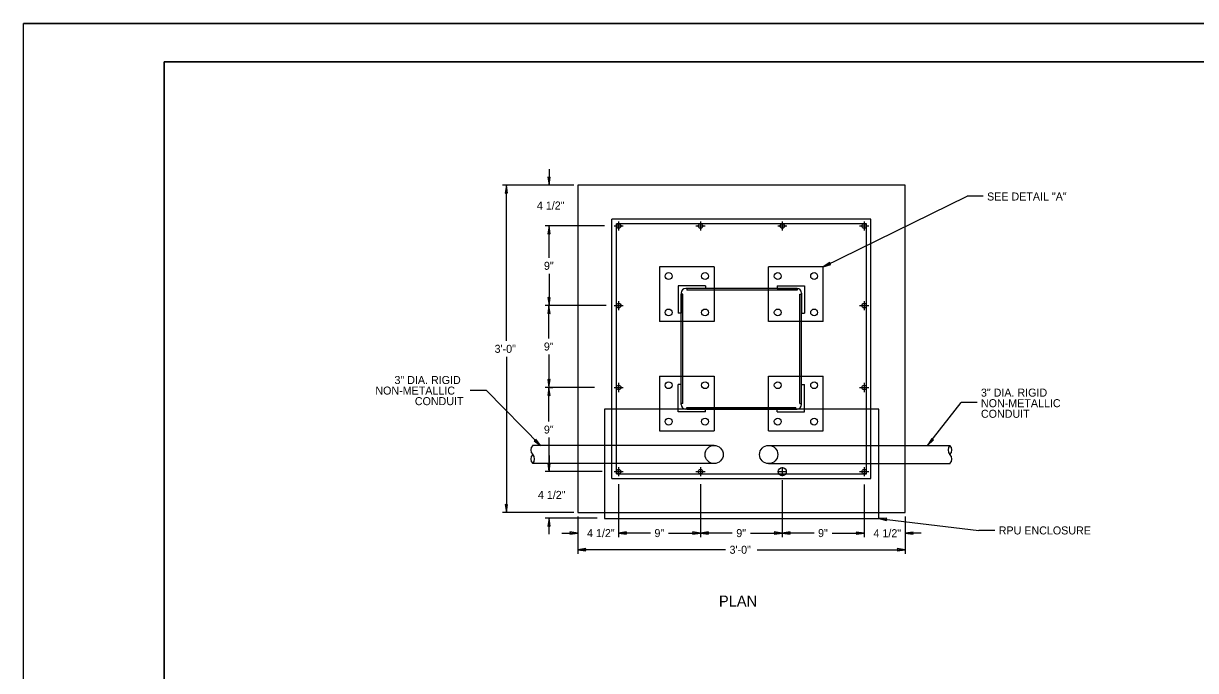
# Model space of a CAD drawing. Extents: x 507280 to 704973, y 495600 to 704964.
# Drawn here: x 507279.7 to 507738.9, y 496007.1 to 496260.5 of the extents above; entities that cross this region are included whole.
import ezdxf

# ---------------------------------------------------------------- set-up
doc = ezdxf.new("R2010")
doc.units = 0
doc.layers.add('1', color=7, linetype='Continuous')
doc.layers.add('41', color=7, linetype='Continuous')

msp = doc.modelspace()

# ---------------------------------------------------------------- linework, layer by layer
at = {"layer": '1'}
for p, q in [((508327.9, 496260.45), (507279.72, 496260.45)), ((507334.9, 496245.45), (507334.9, 495615.45)), ((508324.9, 496245.45), (507334.9, 496245.45)), ((507485.63, 496203.45), (507485.63, 496197.18)), ((507495.3, 496197.18), (507467.37, 496197.18)), ((507468.93, 496136.19), (507468.93, 496197.18)), ((507495.3, 496197.18), (507484.07, 496197.18)), ((507625.11, 496197.18), (507496.86, 496197.18)), ((507496.86, 496197.18), (507496.86, 496068.93)), ((507593.05, 496165.12), (507649.4, 496192.87)), ((507625.11, 496068.93), (507625.11, 496197.18)), ((507655.67, 496192.87), (507649.4, 496192.87)), ((507510.22, 496082.29), (507510.22, 496183.82)), ((507611.75, 496183.82), (507510.22, 496183.82)), ((507611.75, 496082.29), (507611.75, 496183.82)), ((507494.12, 496181.16), (507484.07, 496181.16)), ((507507.31, 496181.16), (507484.07, 496181.16)), ((507485.63, 496174.89), (507485.63, 496181.16)), ((507485.63, 496168.71), (507485.63, 496181.16)), ((507511.11, 496181.15), (507514.67, 496181.15)), ((507512, 496084.07), (507512, 496182.04)), ((507609.97, 496182.04), (507512, 496182.04)), ((507512.89, 496182.93), (507512.89, 496179.37)), ((507543.17, 496181.15), (507546.74, 496181.15)), ((507544.95, 496182.93), (507544.95, 496179.37)), ((507575.23, 496181.15), (507578.8, 496181.15)), ((507577.02, 496182.93), (507577.02, 496179.37)), ((507607.3, 496181.15), (507610.86, 496181.15)), ((507609.08, 496182.93), (507609.08, 496179.37)), ((507609.97, 496084.07), (507609.97, 496182.04)), ((507485.63, 496162.44), (507485.63, 496149.98)), ((507550.3, 496165.12), (507528.92, 496165.12)), ((507528.92, 496165.12), (507528.92, 496143.74)), ((507550.3, 496165.12), (507550.3, 496143.74)), ((507571.67, 496143.74), (507571.67, 496165.12)), ((507593.05, 496165.12), (507571.67, 496165.12)), ((507593.05, 496143.74), (507593.05, 496165.12)), ((507536.27, 496157.77), (507536.27, 496147.08)), ((507546.96, 496157.77), (507536.27, 496157.77)), ((507546.96, 496156.66), (507539.16, 496156.66)), ((507582.8, 496156.66), (507539.61, 496156.66)), ((507539.61, 496156.66), (507539.61, 496155.99)), ((507546.96, 496157.77), (507546.96, 496156.66)), ((507575.01, 496157.77), (507585.7, 496157.77)), ((507575.01, 496157.77), (507575.01, 496156.66)), ((507575.01, 496156.66), (507582.8, 496156.66)), ((507582.8, 496156.66), (507582.8, 496155.99)), ((507585.7, 496157.77), (507585.7, 496147.08)), ((507512.89, 496151.76), (507512.89, 496148.19)), ((507537.38, 496154.88), (507537.38, 496147.08)), ((507537.38, 496111.68), (507537.38, 496154.43)), ((507538.05, 496154.43), (507537.38, 496154.43)), ((507538.05, 496111.68), (507538.05, 496154.43)), ((507582.8, 496155.99), (507539.61, 496155.99)), ((507583.92, 496111.68), (507583.92, 496154.43)), ((507583.92, 496154.43), (507584.59, 496154.43)), ((507584.59, 496154.88), (507584.59, 496147.08)), ((507584.59, 496111.68), (507584.59, 496154.43)), ((507609.08, 496151.76), (507609.08, 496148.19)), ((507503.43, 496149.99), (507484.05, 496149.99)), ((507507.98, 496149.98), (507484.07, 496149.98)), ((507485.61, 496137.09), (507485.61, 496149.99)), ((507511.11, 496149.98), (507514.67, 496149.98)), ((507537.38, 496147.08), (507536.27, 496147.08)), ((507584.59, 496147.08), (507585.7, 496147.08)), ((507607.3, 496149.98), (507610.86, 496149.98)), ((507550.3, 496143.74), (507528.92, 496143.74)), ((507593.05, 496143.74), (507571.67, 496143.74)), ((507468.93, 496129.92), (507468.93, 496068.93)), ((507485.61, 496130.82), (507485.61, 496117.92)), ((507512.89, 496119.7), (507512.89, 496116.13)), ((507528.92, 496122.37), (507550.3, 496122.37)), ((507528.92, 496122.37), (507528.92, 496100.99)), ((507550.3, 496122.37), (507550.3, 496100.99)), ((507571.67, 496100.99), (507571.67, 496122.37)), ((507571.67, 496122.37), (507593.05, 496122.37)), ((507593.05, 496100.99), (507593.05, 496122.37)), ((507609.08, 496119.7), (507609.08, 496116.13)), ((507454.69, 496116.92), (507460.96, 496116.92)), ((507482.3, 496095.14), (507460.96, 496116.92)), ((507503.43, 496117.92), (507484.05, 496117.92)), ((507485.61, 496104.58), (507485.61, 496117.92)), ((507486.07, 496117.92), (507487.18, 496117.92)), ((507511.11, 496117.91), (507514.67, 496117.91)), ((507536.27, 496108.34), (507536.27, 496119.03)), ((507537.38, 496119.03), (507536.27, 496119.03)), ((507537.38, 496111.24), (507537.38, 496119.03)), ((507584.59, 496119.03), (507585.7, 496119.03)), ((507584.59, 496111.24), (507584.59, 496119.03)), ((507585.7, 496108.34), (507585.7, 496119.03)), ((507607.3, 496117.91), (507610.86, 496117.91)), ((507538.05, 496111.68), (507537.38, 496111.68)), ((507583.92, 496111.68), (507584.59, 496111.68)), ((507633.95, 496095.24), (507647.11, 496111.98)), ((507653.38, 496111.98), (507647.11, 496111.98)), ((507614.82, 496109.49), (507507.38, 496109.49)), ((507507.38, 496109.49), (507507.38, 496066.63)), ((507546.96, 496108.34), (507536.27, 496108.34)), ((507546.96, 496109.45), (507539.16, 496109.45)), ((507539.61, 496110.12), (507582.36, 496110.12)), ((507539.61, 496109.45), (507539.61, 496110.12)), ((507539.61, 496109.45), (507582.36, 496109.45)), ((507546.96, 496108.34), (507546.96, 496109.45)), ((507575.01, 496108.34), (507575.01, 496109.45)), ((507575.01, 496109.45), (507582.8, 496109.45)), ((507575.01, 496108.34), (507585.7, 496108.34)), ((507582.36, 496109.45), (507582.36, 496110.12)), ((507614.82, 496066.63), (507614.82, 496109.49)), ((507485.61, 496098.31), (507485.61, 496084.96)), ((507528.92, 496100.99), (507550.3, 496100.99)), ((507571.67, 496100.99), (507593.05, 496100.99)), ((507496.86, 496095.24), (507479.18, 496095.24)), ((507550.3, 496095.24), (507496.86, 496095.24)), ((507571.67, 496095.24), (507625.11, 496095.24)), ((507625.11, 496095.24), (507642.79, 496095.24)), ((507496.86, 496088.11), (507479.18, 496088.11)), ((507485.63, 496091.23), (507485.63, 496084.96)), ((507550.3, 496088.11), (507496.86, 496088.11)), ((507571.67, 496088.11), (507625.11, 496088.11)), ((507625.11, 496088.11), (507642.79, 496088.11)), ((507506.41, 496084.96), (507484.05, 496084.96)), ((507504.84, 496084.96), (507484.06, 496084.96)), ((507511.11, 496084.96), (507514.67, 496084.96)), ((507512, 496084.07), (507609.97, 496084.07)), ((507512.89, 496086.74), (507512.89, 496083.18)), ((507543.17, 496084.96), (507546.74, 496084.96)), ((507544.95, 496086.74), (507544.95, 496083.18)), ((507575.23, 496084.96), (507578.8, 496084.96)), ((507577.02, 496086.74), (507577.02, 496083.18)), ((507607.3, 496084.96), (507610.86, 496084.96)), ((507609.08, 496086.74), (507609.08, 496083.18)), ((507510.22, 496082.29), (507611.75, 496082.29)), ((507512.89, 496080.05), (507512.89, 496059.34)), ((507512.89, 496078.48), (507512.89, 496059.34)), ((507544.95, 496080.05), (507544.95, 496059.34)), ((507544.95, 496080.05), (507544.95, 496059.34)), ((507577.02, 496081.61), (507577.02, 496059.34)), ((507609.06, 496079.98), (507609.06, 496059.34)), ((507495.3, 496068.93), (507467.37, 496068.93)), ((507496.86, 496068.93), (507625.11, 496068.93)), ((507504.52, 496066.74), (507484.06, 496066.74)), ((507485.63, 496060.47), (507485.63, 496066.74)), ((507496.86, 496067.37), (507496.86, 496052.81)), ((507496.86, 496067.37), (507496.86, 496059.34)), ((507507.38, 496066.63), (507614.82, 496066.63)), ((507614.82, 496066.63), (507653.97, 496061.89)), ((507625.11, 496067.37), (507625.11, 496052.81)), ((507625.11, 496065.69), (507625.11, 496059.3)), ((507490.59, 496060.91), (507496.86, 496060.91)), ((507519.16, 496060.91), (507512.89, 496060.91)), ((507525.35, 496060.91), (507512.89, 496060.91)), ((507532.49, 496060.91), (507544.95, 496060.91)), ((507557.42, 496060.91), (507544.95, 496060.91)), ((507564.55, 496060.91), (507577.02, 496060.91)), ((507589.46, 496060.91), (507576.99, 496060.91)), ((507596.59, 496060.91), (507609.06, 496060.91)), ((507602.81, 496060.87), (507609.08, 496060.87)), ((507609.08, 496061.88), (507609.08, 496059.3)), ((507631.38, 496060.87), (507625.11, 496060.87)), ((507660.24, 496061.89), (507653.97, 496061.89)), ((507576.99, 496059.54), (507576.99, 496059.34)), ((507554.79, 496054.38), (507496.86, 496054.38)), ((507567.18, 496054.38), (507625.11, 496054.38))]:
    msp.add_line(p, q, dxfattribs=at)
for points in [[(507485.63, 496197.18), (507486.08, 496200.32), (507485.63, 496199.98), (507485.19, 496200.32)], [(507485.63, 496197.18), (507486.08, 496200.32), (507485.63, 496199.98), (507485.19, 496200.32)], [(507468.93, 496197.18), (507468.49, 496194.04), (507468.93, 496194.37), (507469.38, 496194.04)], [(507485.63, 496181.16), (507485.19, 496178.02), (507485.63, 496178.36), (507486.08, 496178.02)], [(507593.05, 496165.12), (507596.06, 496166.1), (507595.56, 496166.36), (507595.67, 496166.91)], [(507593.05, 496165.12), (507596.06, 496166.1), (507595.56, 496166.36), (507595.67, 496166.91)], [(507485.63, 496149.98), (507486.08, 496153.12), (507485.63, 496152.78), (507485.19, 496153.12)], [(507485.63, 496149.98), (507486.08, 496153.12), (507485.63, 496152.78), (507485.19, 496153.12)], [(507485.61, 496149.99), (507485.17, 496146.84), (507485.61, 496147.18), (507486.06, 496146.84)], [(507485.61, 496149.99), (507485.17, 496146.84), (507485.61, 496147.18), (507486.06, 496146.84)], [(507485.61, 496117.92), (507486.06, 496121.07), (507485.61, 496120.73), (507485.17, 496121.07)], [(507485.61, 496117.92), (507486.06, 496121.07), (507485.61, 496120.73), (507485.17, 496121.07)], [(507485.61, 496117.92), (507485.16, 496114.78), (507485.61, 496115.12), (507486.06, 496114.78)], [(507485.61, 496117.92), (507485.16, 496114.78), (507485.61, 496115.12), (507486.06, 496114.78)], [(507485.61, 496117.92), (507485.16, 496114.78), (507485.61, 496115.12), (507486.06, 496114.78)], [(507482.3, 496095.14), (507480.42, 496097.7), (507480.34, 496097.14), (507479.78, 496097.07)], [(507482.3, 496095.14), (507480.42, 496097.7), (507480.34, 496097.14), (507479.78, 496097.07)], [(507633.95, 496095.24), (507636.24, 496097.43), (507635.68, 496097.44), (507635.54, 496097.98)], [(507485.61, 496084.96), (507486.06, 496088.1), (507485.61, 496087.77), (507485.16, 496088.1)], [(507485.63, 496084.96), (507486.08, 496088.1), (507485.63, 496087.77), (507485.18, 496088.1)], [(507485.63, 496084.96), (507486.08, 496088.1), (507485.63, 496087.77), (507485.18, 496088.1)], [(507468.93, 496068.93), (507469.38, 496072.07), (507468.93, 496071.74), (507468.49, 496072.07)], [(507468.93, 496068.93), (507469.38, 496072.07), (507468.93, 496071.74), (507468.49, 496072.07)], [(507485.63, 496066.74), (507485.18, 496063.6), (507485.63, 496063.94), (507486.08, 496063.6)], [(507614.82, 496066.63), (507617.88, 496065.81), (507617.6, 496066.29), (507617.99, 496066.7)], [(507614.82, 496066.63), (507617.88, 496065.81), (507617.6, 496066.29), (507617.99, 496066.7)], [(507496.86, 496060.91), (507493.72, 496061.36), (507494.06, 496060.91), (507493.72, 496060.46)], [(507512.89, 496060.91), (507516.03, 496060.46), (507515.7, 496060.91), (507516.03, 496061.36)], [(507512.89, 496060.91), (507516.03, 496060.46), (507515.7, 496060.91), (507516.03, 496061.36)], [(507544.95, 496060.91), (507541.81, 496061.36), (507542.15, 496060.91), (507541.81, 496060.46)], [(507544.95, 496060.91), (507541.81, 496061.36), (507542.15, 496060.91), (507541.81, 496060.46)], [(507544.95, 496060.91), (507548.1, 496060.46), (507547.76, 496060.91), (507548.1, 496061.36)], [(507544.95, 496060.91), (507548.1, 496060.46), (507547.76, 496060.91), (507548.1, 496061.36)], [(507577.02, 496060.91), (507573.87, 496061.36), (507574.21, 496060.91), (507573.87, 496060.46)], [(507577.02, 496060.91), (507573.87, 496061.36), (507574.21, 496060.91), (507573.87, 496060.46)], [(507576.99, 496060.91), (507580.14, 496060.46), (507579.8, 496060.91), (507580.14, 496061.36)], [(507576.99, 496060.91), (507580.14, 496060.46), (507579.8, 496060.91), (507580.14, 496061.36)], [(507609.08, 496060.87), (507605.94, 496061.32), (507606.28, 496060.87), (507605.94, 496060.42)], [(507609.08, 496060.87), (507605.94, 496061.32), (507606.28, 496060.87), (507605.94, 496060.42)], [(507625.11, 496060.87), (507628.25, 496060.42), (507627.91, 496060.87), (507628.25, 496061.32)], [(507625.11, 496060.87), (507628.25, 496060.42), (507627.91, 496060.87), (507628.25, 496061.32)], [(507496.86, 496054.38), (507500, 496053.93), (507499.67, 496054.38), (507500, 496054.83)], [(507625.11, 496054.38), (507621.97, 496054.83), (507622.3, 496054.38), (507621.97, 496053.93)], [(507625.11, 496054.38), (507621.97, 496054.83), (507622.3, 496054.38), (507621.97, 496053.93)]]:
    msp.add_lwpolyline(points, close=True, dxfattribs=at)
for centre, radius in [((507512.89, 496181.15), 0.891), ((507544.95, 496181.15), 0.891), ((507577.02, 496181.15), 0.891), ((507609.08, 496181.15), 0.891), ((507532.49, 496161.55), 1.34), ((507546.74, 496161.55), 1.34), ((507575.23, 496161.55), 1.34), ((507589.48, 496161.55), 1.34), ((507512.89, 496149.98), 0.891), ((507532.49, 496147.3), 1.34), ((507546.74, 496147.3), 1.34), ((507575.23, 496147.3), 1.34), ((507589.48, 496147.3), 1.34), ((507609.08, 496149.98), 0.891), ((507532.49, 496118.81), 1.34), ((507546.74, 496118.81), 1.34), ((507575.23, 496118.81), 1.34), ((507589.48, 496118.81), 1.34), ((507512.89, 496117.91), 0.891), ((507609.08, 496117.91), 0.891), ((507532.49, 496104.56), 1.34), ((507546.74, 496104.56), 1.34), ((507575.23, 496104.56), 1.34), ((507589.48, 496104.56), 1.34), ((507550.3, 496091.67), 3.56), ((507571.67, 496091.67), 3.56), ((507512.89, 496084.96), 0.891), ((507544.95, 496084.96), 0.891), ((507577.02, 496084.96), 1.57), ((507609.08, 496084.96), 0.891)]:
    msp.add_circle(centre, radius, dxfattribs=at)
for centre, radius, start, end in [((507539.16, 496154.88), 1.78, 90, 180), ((507582.8, 496154.88), 1.78, 0, 90), ((507539.16, 496111.24), 1.78, 180, 270), ((507582.8, 496111.24), 1.78, 270, 0), ((507481.09, 496093.46), 2.58, 136.3972, 223.6028), ((507644.57, 496093.46), 2.58, 136.3972, 223.6028), ((507640.83, 496093.46), 2.58, 316.3972, 43.6028), ((507481.09, 496089.89), 2.58, 136.3972, 223.6028), ((507477.35, 496089.89), 2.58, 316.3972, 43.6028), ((507640.83, 496089.89), 2.58, 316.3972, 43.6028)]:
    msp.add_arc(centre, radius, start, end, dxfattribs=at)
at = {"layer": '41'}
for points in [[(507279.72, 496260.45), (508327.9, 496260.45), (508327.9, 495600.45), (507279.72, 495600.45)], [(507334.9, 496245.45), (508324.9, 496245.45), (508324.9, 495615.45), (507334.9, 495615.45)]]:
    msp.add_lwpolyline(points, close=True, dxfattribs=at)

# ---------------------------------------------------------------- texts
at = {"layer": '1'}
for s, height, p in [('SEE DETAIL "A"', 3.1349, (507657.24, 496191.13)), (' 4 1/2"', 3.135, (507479.71, 496187.6)), ('9"', 3.135, (507483.63, 496164)), ('3\'-0"', 3.135, (507464.3, 496131.49)), ('9"', 3.135, (507483.61, 496132.39)), ('3" DIA. RIGID', 3.1349, (507425.08, 496119.28)), (' NON-METALLIC', 3.1349, (507416.42, 496115.14)), ('3" DIA. RIGID', 3.1349, (507654.83, 496114.34)), ('CONDUIT', 3.135, (507433.05, 496111)), ('NON-METALLIC', 3.1349, (507654.83, 496110.2)), ('CONDUIT', 3.135, (507654.83, 496106.06)), ('9"', 3.135, (507483.61, 496099.87)), ('4 1/2"', 3.135, (507481.27, 496074.29)), ('4 1/2"', 3.135, (507500.52, 496059.34)), ('9"', 3.135, (507526.92, 496059.34)), ('9"', 3.135, (507558.98, 496059.34)), ('9"', 3.135, (507591.02, 496059.34)), ('4 1/2"', 3.135, (507612.74, 496059.3)), ('RPU ENCLOSURE', 3.1349, (507661.81, 496060.38)), ('3\'-0"', 3.135, (507556.35, 496052.81)), ('PLAN', 4.275, (507552.2, 496032.15))]:
    msp.add_text(s, height=height, dxfattribs=at).set_placement(p)

doc.saveas('drawing.dxf')
